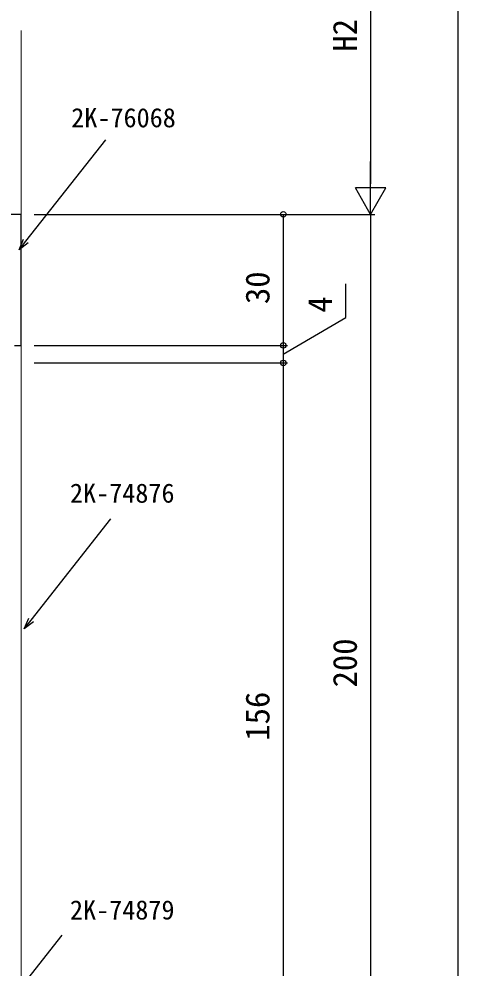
# Model space of a CAD drawing. Units: millimetres, scale not verified. Extents: x -437 to 438, y -681 to 678.
# Drawn here: x -259.6 to -159.1, y 254.1 to 471.5 of the extents above; entities that cross this region are included whole.
import ezdxf
from ezdxf.enums import TextEntityAlignment as Align

# ---------------------------------------------------------------- set-up
doc = ezdxf.new("R2010")
doc.units = ezdxf.units.MM
doc.header["$LTSCALE"] = 4
doc.layers.add('0-2_YKK_11', color=7, linetype='Continuous')
doc.layers.add('0-6_YKK_D', color=6, linetype='Continuous')
doc.layers.add('0-3_YKK_12', color=2, linetype='Continuous', lineweight=18)
doc.styles.add('ＭＳ ゴシック', font='')
doc.styles.get('ＭＳ ゴシック').set_extended_font_data('MS Gothic')

msp = doc.modelspace()

# ---------------------------------------------------------------- linework, layer by layer
at = {"layer": '0-2_YKK_11'}
msp.add_lwpolyline([(-260.577, 396.8), (-259.077, 396.8), (-259.077, 426.8), (-262.077, 426.8)], dxfattribs=at)
at = {"layer": '0-3_YKK_12'}
msp.add_line((-259.077, 138.301), (-259.077, 468.855), dxfattribs=at)
at = {"layer": '0-6_YKK_D'}
for p, q in [((-179.077, 506.91), (-179.077, 433.797)), ((-159.077, -66.2), (-159.077, 506.91)), ((-179.077, 426.797), (-179.077, 438.921)), ((-179.077, 426.797), (-182.577, 432.859)), ((-175.577, 432.859), (-182.577, 432.859)), ((-179.077, 426.797), (-175.577, 432.859)), ((-256.077, 426.797), (-178.077, 426.797)), ((-256.077, 426.797), (-198.077, 426.797)), ((-256.077, 426.797), (-178.077, 426.797)), ((-199.077, 426.797), (-199.077, 396.8)), ((-179.077, 426.797), (-179.077, 226.797)), ((-256.077, 396.8), (-198.077, 396.8)), ((-256.077, 396.8), (-198.077, 396.8)), ((-199.077, 396.8), (-199.077, 392.797)), ((-256.077, 392.797), (-198.077, 392.797)), ((-256.077, 392.797), (-198.077, 392.797)), ((-199.077, 392.797), (-199.077, 236.797))]:
    msp.add_line(p, q, dxfattribs=at)
for points in [[(-259.55, 418.678), (-257.972, 420.681), (-239.713, 443.857)], [(-257.435, 420.258), (-259.55, 418.678), (-258.509, 421.104)], [(-199.077, 394.798), (-184.79, 403.185), (-184.79, 410.915)], [(-258.382, 331.948), (-256.804, 333.951), (-238.545, 357.127)], [(-256.267, 333.528), (-258.382, 331.948), (-257.34, 334.374)], [(-269.556, 236.674), (-267.978, 238.677), (-249.719, 261.852)]]:
    msp.add_lwpolyline(points, dxfattribs=at)
for centre in [(-199.077, 426.797), (-199.077, 396.8), (-199.077, 396.8), (-199.077, 392.797), (-199.077, 392.797)]:
    msp.add_circle(centre, 0.637, dxfattribs=at)

# ---------------------------------------------------------------- texts
at = {"layer": '0-6_YKK_D', "style": 'ＭＳ ゴシック'}
for s, p in [('H2', (-180.577, 464.025)), ('30', (-200.577, 406.259)), ('4', (-186.29, 404.302)), ('200', (-180.577, 318.53)), ('156', (-200.577, 306.338))]:
    msp.add_text(s, height=5.499, rotation=90, dxfattribs=at).set_placement(p, align=Align.BOTTOM_LEFT)
for s, p in [('2K-76068', (-247.606, 445.397)), ('2K-74876', (-247.902, 359.483)), ('2K-74879', (-247.901, 264.103))]:
    msp.add_text(s, height=4.399, dxfattribs=at).set_placement(p, align=Align.BOTTOM_LEFT)

doc.saveas('drawing.dxf')
